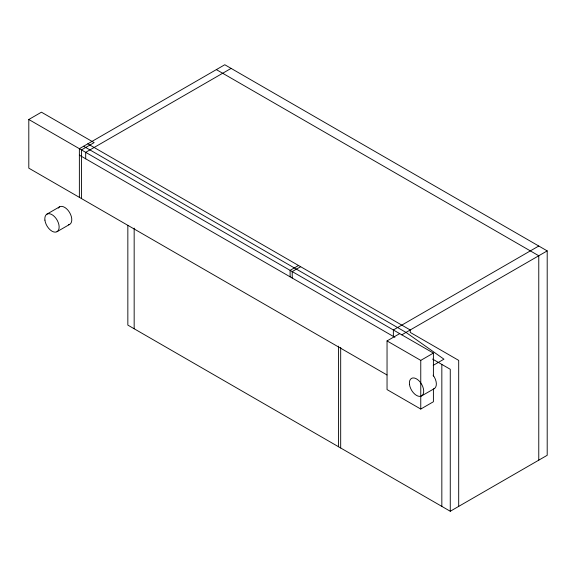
<?xml version="1.0" encoding="UTF-8"?>
<svg xmlns="http://www.w3.org/2000/svg" width="576" height="576" viewBox="0 0 576 576"><rect width="100%" height="100%" fill="white"/><g stroke="black" fill="none" stroke-linecap="round" stroke-linejoin="round"><path stroke-width="0.86" d="M387 374.962L28.8 168.156L28.8 119.491L41.443 112.19L94.126 142.61L81.482 149.911L81.482 198.576M231.106 68.393L85.694 152.345L85.694 158.81M46.915 214.135L59.558 206.834M57.046 231.682L69.689 224.381M298.534 265.493L290.11 270.36L290.11 276.826M300.643 266.71L292.212 271.577L292.212 278.035M538.769 246.024L393.365 329.976L393.365 336.434M433.404 389.369L433.404 401.753L420.761 409.054L387.043 389.592L387.043 340.92L399.686 333.626M401.796 334.836L547.2 250.891L547.2 455.292L450.266 511.258L127.843 325.109L127.843 225.374M387.043 340.92L420.761 360.389L433.404 353.088L433.404 376.092M433.217 365.364L443.945 359.172L406.008 332.41L83.592 146.261M421.61 395.928L434.254 388.634M547.2 250.891L224.784 64.742L79.373 148.694L79.373 197.359M216.353 69.61L538.769 255.758L538.769 460.159M87.804 143.827L410.227 329.976L410.227 332.41L458.69 360.389L458.69 506.39M28.8 119.491L433.404 353.088M79.373 155.16L394.898 337.32M432.569 359.071L450.266 369.288L450.266 511.258M441.835 364.421L441.835 506.39M420.761 360.389L420.761 409.054M340.682 347.357L340.682 447.991M338.573 346.14L338.573 446.774M134.165 228.125L134.165 328.759M433.109 375.192A10.13 5.854 60 0 1 433.706 388.886M58.262 208.138A10.13 5.854 60 0 1 69.43 212.242A10.13 5.854 60 0 1 68.544 224.798M409.471 384.372A10.13 5.854 60 0 0 421.063 396.187A10.13 5.854 60 0 0 419.105 380.909A10.13 5.854 60 0 0 409.471 384.372M44.906 220.126A10.13 5.854 60 0 0 56.498 231.941A10.13 5.854 60 0 0 54.54 216.662A10.13 5.854 60 0 0 44.906 220.126"/></g></svg>
